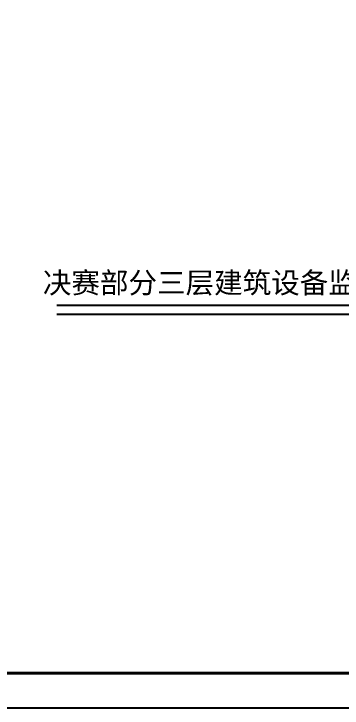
# Model space of a CAD drawing. Extents: x 24221263 to 48466785, y 43033036 to 86624613.
# Drawn here: x 24297473 to 24311594, y 43033036 to 43062875 of the extents above; entities that cross this region are included whole.
import ezdxf

# ---------------------------------------------------------------- set-up
doc = ezdxf.new("R2010")
doc.units = 0
doc.header["$MEASUREMENT"] = 0
for name, color, linetype in [('AC-W', 7, 'CONTINUOUS'), ('FRAME', 7, 'CONTINUOUS'), ('图框', 7, 'CONTINUOUS')]:
    doc.layers.add(name, color=color, linetype=linetype)
doc.styles.add('TK1', font='SimSun.ttf', dxfattribs={"width": 0.8, "height": 4})

msp = doc.modelspace()

# ---------------------------------------------------------------- linework, layer by layer
at = {"layer": 'AC-W', "color": 7, "ltscale": 1500}
for radius, start, end in [(543222.67138, 63.9037521028, 74.1419663262), (541522.67138, 66.0871772478, 74.0908653853)]:
    msp.add_arc((24149392.33084, 42558636.58887), radius, start, end, dxfattribs=at)
at = {"layer": 'FRAME'}
msp.add_lwpolyline([(24221262.63462, 43033036.28865), (24221262.63462, 43159186.28865), (24399612.63462, 43159186.28865), (24399612.63462, 43033036.28865)], close=True, dxfattribs=at)
at = {"layer": 'FRAME', "const_width": 135}
msp.add_lwpolyline([(24225012.63462, 43034536.28865), (24225012.63462, 43157686.28865), (24398112.63462, 43157686.28865), (24398112.63462, 43034536.28865)], close=True, dxfattribs=at)
at = {"layer": '图框', "color": 0}
for p, q in [((24299322.56421, 43050357.95039), (24316295.10839, 43050357.95039)), ((24299322.56421, 43049964.37707), (24316295.10839, 43049964.37707))]:
    msp.add_line(p, q, dxfattribs=at)

# ---------------------------------------------------------------- texts
at = {"layer": '图框', "color": 0, "style": 'TK1'}
msp.add_text('决赛部分三层建筑设备监控平面 1:150', height=900, dxfattribs=at).set_placement((24298721.62518, 43050868.58688))

doc.saveas('drawing.dxf')
